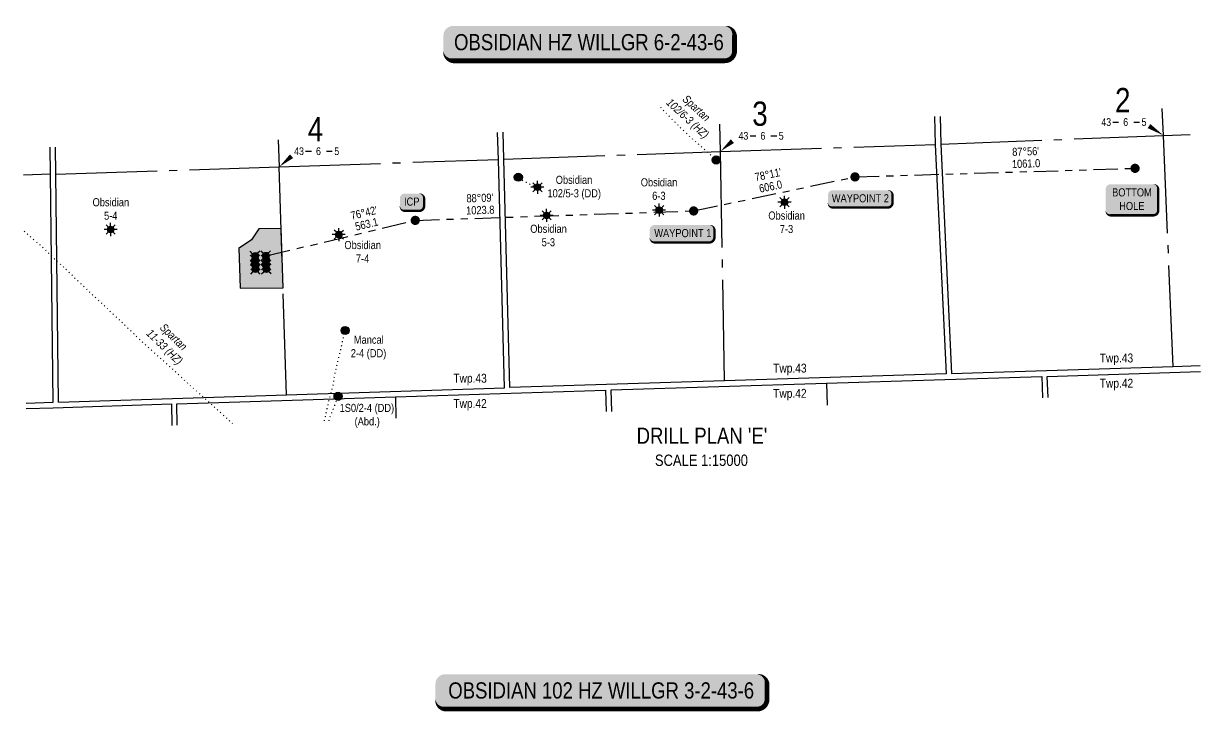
# Model space of a CAD drawing. Extents: x 640289 to 652763, y 5833822 to 5839625.
# Drawn here: x 642142 to 643597, y 5838773 to 5839624 of the extents above; entities that cross this region are included whole.
import ezdxf
from ezdxf.enums import TextEntityAlignment as Align

# ---------------------------------------------------------------- set-up
doc = ezdxf.new("R2010")
doc.units = 0
doc.header["$LTSCALE"] = 5
for name, pattern in [('foc-DOT', [1, 0.2, -0.8]), ('foc-DRILLPATH', [14.75, 6, -1.75, 1.75, -1.75, 1.75, -1.75]), ('foc-QUARTERLINE', [33, 25, -3, 2, -3])]:
    doc.linetypes.add(name, pattern=pattern)
for name, color, linetype in [('10', 1, 'Continuous'), ('9', 3, 'Continuous'), ('AS-DRILL-T', 8, 'Continuous'), ('CG-NOTES', 7, 'Continuous'), ('DETAIL-HZ-Existing', 8, 'foc-DOT'), ('DETAIL-T', 7, 'Continuous'), ('DRILL-T', 8, 'Continuous'), ('F-WS-S', 8, 'Continuous'), ('L-BD', 7, 'Continuous'), ('L-MON', 1, 'Continuous'), ('L-QSEC', 8, 'foc-QUARTERLINE'), ('L-SEC', 7, 'Continuous'), ('L-SECLBL', 7, 'Continuous'), ('P-PDRILLPATH', 12, 'foc-DRILLPATH'), ('P-PROPOSED', 10, 'Continuous'), ('P-PROPOSED-H', 21, 'Continuous')]:
    doc.layers.add(name, color=color, linetype=linetype)
doc.styles.add('100L', font='ARIALN.TTF', dxfattribs={"height": 11})
doc.styles.add('80', font='ARIALN.TTF', dxfattribs={"height": 10})
doc.styles.add('80CG', font='ARIALN.TTF', dxfattribs={"height": 10})
doc.styles.add('80L', font='ARIALN.TTF', dxfattribs={"height": 10})
doc.styles.add('SIMPLEX', font='ARIALN.TTF')

# ---------------------------------------------------------------- blocks, each defined once
blk = doc.blocks.new('*U57')
h = blk.add_hatch(color=255)
edge = h.paths.add_edge_path()
edge.add_line((-84, -11.5), (84, -11.5))
edge.add_arc((84, -5.5), 6, 270, 360)
edge.add_line((90, -5.5), (90, 4))
edge.add_arc((84, 4), 6, 0, 90)
edge.add_line((84, 10), (-84, 10))
edge.add_arc((-84, 4), 6, 90, 180)
edge.add_line((-90, 4), (-90, -5.5))
edge.add_arc((-84, -5.5), 6, 180, 270)
at = {"color": 14, "flags": 128}
blk.add_lwpolyline([(-84, -11.5, 3, 3, 0), (84, -11.5, 3, 3, 0.414214), (90, -5.5, 3, 3, 0), (90, 4, 3, 0, 0.414214), (84, 10, 0, 0, 0), (-84, 10, 0, 0, 0.414214), (-90, 4, 0, 0, 0), (-90, -5.5, 0, 3, 0.414214)], format="xyseb", close=True, dxfattribs=at)
at = {"color": 14, "style": '80'}
blk.add_attdef('DRILL_001', (-16.45, -5), '', height=10, dxfattribs=at)
blk = doc.blocks.new('*U40')
h = blk.add_hatch(color=255)
edge = h.paths.add_edge_path()
edge.add_line((-96.5, -11.5), (96.5, -11.5))
edge.add_arc((96.5, -5.5), 6, 270, 360)
edge.add_line((102.5, -5.5), (102.5, 4))
edge.add_arc((96.5, 4), 6, 0, 90)
edge.add_line((96.5, 10), (-96.5, 10))
edge.add_arc((-96.5, 4), 6, 90, 180)
edge.add_line((-102.5, 4), (-102.5, -5.5))
edge.add_arc((-96.5, -5.5), 6, 180, 270)
at = {"color": 14, "flags": 128}
blk.add_lwpolyline([(-96.5, -11.5, 3, 3, 0), (96.5, -11.5, 3, 3, 0.414214), (102.5, -5.5, 3, 3, 0), (102.5, 4, 3, 0, 0.414214), (96.5, 10, 0, 0, 0), (-96.5, 10, 0, 0, 0.414214), (-102.5, 4, 0, 0, 0), (-102.5, -5.5, 0, 3, 0.414214)], format="xyseb", close=True, dxfattribs=at)
at = {"color": 14, "style": '80'}
blk.add_attdef('DRILL_001', (-16.45, -5), '', height=10, dxfattribs=at)
blk = doc.blocks.new('L-SECLBL')
at = {"layer": '9', "color": 7}
for p, q in [((-5.1, -27.8), (-12.3, -27.8)), ((20.7, -27.8), (13.5, -27.8))]:
    blk.add_line(p, q, dxfattribs=at)
at = {"layer": '10', "color": 2, "style": 'SIMPLEX'}
blk.add_attdef('SEC', text='', height=30, dxfattribs=at).set_placement((0, 0), align=Align.MIDDLE)
at = {"layer": '10', "color": 5, "style": '80L'}
blk.add_attdef('TWP', text='', height=9.5, dxfattribs=at).set_placement((-14.4, -27.4), align=Align.MIDDLE_RIGHT)
blk.add_attdef('RGE', text='', height=9.5, dxfattribs=at).set_placement((3.6, -27.4), align=Align.MIDDLE_CENTER)
blk.add_attdef('MER', text='', height=9.5, dxfattribs=at).set_placement((23.2, -27.4), align=Align.MIDDLE_LEFT)
blk = doc.blocks.new('WC')
at = {"layer": 'L-MON'}
h = blk.add_hatch(color=255, dxfattribs=at)
h.dxf.hatch_style = 1
edge = h.paths.add_edge_path()
edge.add_arc((0, 0), 0.9, 0, 360)
at = {"layer": 'L-MON', "color": 240, "flags": 128}
for points in [[(-0.62, 0.5), (-1.23, 1.12)], [(0.52, 0.61), (1.13, 1.21)], [(-1.18, -1.18), (-0.56, -0.57)], [(1.16, -1.18), (0.56, -0.57)]]:
    blk.add_lwpolyline(points, dxfattribs=at)
at = {"layer": 'L-MON', "color": 240}
for radius in [0.8, 0.373]:
    blk.add_circle((0, 0), radius, dxfattribs=at)
blk = doc.blocks.new('plbh')
at = {"layer": 'L-MON'}
h = blk.add_hatch(color=255, dxfattribs=at)
h.dxf.hatch_style = 1
edge = h.paths.add_edge_path()
edge.add_arc((0, 0), 1.16, 0, 360)
h = blk.add_hatch(color=256, dxfattribs=at)
h.dxf.hatch_style = 1
h.paths.add_polyline_path([(-0.96, 0, 1), (0.96, 0, 1)])
h.paths.add_polyline_path([(0.91, 0, -1), (-0.91, 0, -1)], flags=16)
h.paths.add_polyline_path([(0.45, 0, -1), (-0.45, 0, -1)], flags=0)
h = blk.add_hatch(color=256, dxfattribs=at)
h.dxf.hatch_style = 1
h.paths.add_polyline_path([(-0.45, 0, 1), (0.45, 0, 1)])
h.paths.add_polyline_path([(0.4, 0, -1), (-0.4, 0, -1)], flags=16)
at = {"layer": 'L-MON', "color": 240}
for radius in [0.96, 0.91, 0.45, 0.4]:
    blk.add_circle((0, 0), radius, dxfattribs=at)
blk = doc.blocks.new('BH-Existing')
at = {"layer": 'AS-DRILL-T'}
h = blk.add_hatch(color=256, dxfattribs=at)
h.dxf.hatch_style = 1
edge = h.paths.add_edge_path()
edge.add_arc((0, 0), 0.5, 0, 360)
blk.add_circle((0, 0), 0.5, dxfattribs=at)
blk = doc.blocks.new('GAS')
h = blk.add_hatch(color=255)
h.dxf.hatch_style = 1
edge = h.paths.add_edge_path()
edge.add_arc((0, 0), 0.9, 0, 360)
for p, q in [((-0.81, 0), (-1.62, 0)), ((-0.57, 0.57), (-1.14, 1.14)), ((0, 0.81), (0, 1.62)), ((0.57, 0.57), (1.14, 1.14)), ((1.62, 0), (0.81, 0)), ((-0.57, -0.57), (-1.14, -1.14)), ((0, -0.81), (0, -1.62)), ((1.14, -1.14), (0.57, -0.57))]:
    blk.add_line(p, q)
blk.add_circle((0, 0), 0.8)
blk = doc.blocks.new('*U60')
h = blk.add_hatch(color=255)
edge = h.paths.add_edge_path()
edge.add_line((-9, -11.5), (9, -11.5))
edge.add_arc((9, -5.5), 6, 270, 360)
edge.add_line((15, -5.5), (15, 4))
edge.add_arc((9, 4), 6, 0, 90)
edge.add_line((9, 10), (-9, 10))
edge.add_arc((-9, 4), 6, 90, 180)
edge.add_line((-15, 4), (-15, -5.5))
edge.add_arc((-9, -5.5), 6, 180, 270)
at = {"color": 14, "flags": 128}
blk.add_lwpolyline([(-9, -11.5, 3, 3, 0), (9, -11.5, 3, 3, 0.414214), (15, -5.5, 3, 3, 0), (15, 4, 3, 0, 0.414214), (9, 10, 0, 0, 0), (-9, 10, 0, 0, 0.414214), (-15, 4, 0, 0, 0), (-15, -5.5, 0, 3, 0.414214)], format="xyseb", close=True, dxfattribs=at)
at = {"color": 14, "style": '80'}
blk.add_attdef('ENTER_TEXT_001', (-26.8, -4.9), '', height=10, dxfattribs=at)
blk = doc.blocks.new('*U59')
h = blk.add_hatch(color=255)
edge = h.paths.add_edge_path()
edge.add_line((-26.5, -20), (26.5, -20))
edge.add_arc((26.5, -14), 6, 270, 360)
edge.add_line((32.5, -14), (32.5, 12.5))
edge.add_arc((26.5, 12.5), 6, 0, 90)
edge.add_line((26.5, 18.5), (-26.5, 18.5))
edge.add_arc((-26.5, 12.5), 6, 90, 180)
edge.add_line((-32.5, 12.5), (-32.5, -14))
edge.add_arc((-26.5, -14), 6, 180, 270)
at = {"color": 14, "flags": 128}
blk.add_lwpolyline([(-26.5, -20, 3, 3, 0), (26.5, -20, 3, 3, 0.414214), (32.5, -14, 3, 3, 0), (32.5, 12.5, 3, 0, 0.414214), (26.5, 18.5, 0, 0, 0), (-26.5, 18.5, 0, 0, 0.414214), (-32.5, 12.5, 0, 0, 0), (-32.5, -14, 0, 3, 0.414214)], format="xyseb", close=True, dxfattribs=at)
at = {"color": 14, "style": '80'}
blk.add_attdef('ENTER_TEXT_001', (-26.8, -4.9), '', height=10, dxfattribs=at)
blk = doc.blocks.new('*U61')
h = blk.add_hatch(color=255)
edge = h.paths.add_edge_path()
edge.add_line((-34, -11.5), (34, -11.5))
edge.add_arc((34, -5.5), 6, 270, 360)
edge.add_line((40, -5.5), (40, 4))
edge.add_arc((34, 4), 6, 0, 90)
edge.add_line((34, 10), (-34, 10))
edge.add_arc((-34, 4), 6, 90, 180)
edge.add_line((-40, 4), (-40, -5.5))
edge.add_arc((-34, -5.5), 6, 180, 270)
at = {"color": 14, "flags": 128}
blk.add_lwpolyline([(-34, -11.5, 3, 3, 0), (34, -11.5, 3, 3, 0.414214), (40, -5.5, 3, 3, 0), (40, 4, 3, 0, 0.414214), (34, 10, 0, 0, 0), (-34, 10, 0, 0, 0.414214), (-40, 4, 0, 0, 0), (-40, -5.5, 0, 3, 0.414214)], format="xyseb", close=True, dxfattribs=at)
at = {"color": 14, "style": '80'}
blk.add_attdef('ENTER_TEXT_001', (-26.8, -4.9), '', height=10, dxfattribs=at)

msp = doc.modelspace()

# ---------------------------------------------------------------- hatches: boundary and pattern name
at = {"layer": 'P-PROPOSED-H'}
h = msp.add_hatch(color=256, dxfattribs=at)
h.dxf.hatch_style = 1
h.paths.add_polyline_path([(642409.172, 5839296.4), (642462.496, 5839297.053), (642460.193, 5839370.343), (642432.605, 5839370.005), (642423.245, 5839356.515), (642409.554, 5839346.869), (642407.603, 5839346.342)])

# ---------------------------------------------------------------- linework, layer by layer
at = {"layer": 'DETAIL-HZ-Existing', "flags": 128}
for points in [[(642928.976, 5839520.202), (642952.691, 5839495.937), (642955.984, 5839492.826), (642959.29, 5839489.719), (642962.577, 5839486.618), (642965.883, 5839483.517), (642969.211, 5839480.454), (642972.549, 5839477.418), (642975.948, 5839474.424), (642979.402, 5839471.508), (642982.847, 5839468.568), (642986.22, 5839465.546), (642989.585, 5839462.507), (642993.281, 5839459.202), (642997.998, 5839454.977)], [(642776.927, 5839421.248), (642776.141, 5839421.214), (642776.073, 5839421.162), (642776.019, 5839421.064), (642775.929, 5839421.048), (642775.817, 5839421.118), (642775.692, 5839421.19), (642775.549, 5839421.269), (642775.38, 5839421.338), (642775.188, 5839421.398), (642774.989, 5839421.472), (642774.783, 5839421.556), (642774.564, 5839421.643), (642774.325, 5839421.726), (642774.079, 5839421.808), (642773.829, 5839421.894), (642773.573, 5839421.983), (642773.317, 5839422.078), (642773.06, 5839422.17), (642772.818, 5839422.263), (642772.591, 5839422.35), (642772.372, 5839422.43), (642772.157, 5839422.503), (642771.954, 5839422.573), (642771.755, 5839422.647), (642771.559, 5839422.728), (642771.363, 5839422.812), (642771.167, 5839422.906), (642770.967, 5839423.007), (642770.771, 5839423.111), (642770.574, 5839423.212), (642770.378, 5839423.312), (642770.181, 5839423.413), (642769.988, 5839423.507), (642769.802, 5839423.611), (642769.628, 5839423.716), (642769.461, 5839423.828), (642769.291, 5839423.936), (642769.108, 5839424.044), (642768.911, 5839424.161), (642768.694, 5839424.291), (642768.462, 5839424.441), (642768.21, 5839424.61), (642767.941, 5839424.795), (642767.655, 5839424.99), (642767.356, 5839425.187), (642767.043, 5839425.385), (642766.723, 5839425.575), (642766.404, 5839425.755), (642766.076, 5839425.929), (642765.74, 5839426.092), (642765.396, 5839426.248), (642765.041, 5839426.397), (642764.673, 5839426.539), (642764.299, 5839426.665), (642763.935, 5839426.78), (642763.575, 5839426.889), (642763.214, 5839427.015), (642762.85, 5839427.157), (642762.485, 5839427.316), (642762.113, 5839427.491), (642761.743, 5839427.684), (642761.367, 5839427.886), (642760.977, 5839428.1), (642760.58, 5839428.328), (642760.182, 5839428.573), (642759.777, 5839428.831), (642759.369, 5839429.095), (642758.947, 5839429.356), (642758.523, 5839429.609), (642758.115, 5839429.854), (642757.721, 5839430.095), (642757.327, 5839430.323), (642756.927, 5839430.554), (642756.525, 5839430.806), (642756.157, 5839431.081), (642755.814, 5839431.381), (642755.475, 5839431.687), (642755.132, 5839431.99), (642754.789, 5839432.296), (642754.456, 5839432.596), (642754.14, 5839432.894), (642753.828, 5839433.191), (642753.763, 5839433.249), (642753.292, 5839433.695)], [(642142.323, 5839367.021), (642142.646, 5839366.734), (642144.028, 5839365.471), (642145.427, 5839364.19), (642146.875, 5839362.869), (642148.317, 5839361.582), (642149.844, 5839360.271), (642151.486, 5839358.897), (642153.102, 5839357.538), (642154.806, 5839356.079), (642156.601, 5839354.526), (642158.316, 5839353.037), (642160.131, 5839351.474), (642162.083, 5839349.789), (642163.871, 5839348.209), (642165.788, 5839346.483), (642167.842, 5839344.58), (642169.855, 5839342.65), (642171.78, 5839340.757), (642173.664, 5839338.883), (642175.668, 5839336.906), (642177.667, 5839334.962), (642179.713, 5839333.016), (642181.8, 5839331.072), (642183.919, 5839329.138), (642186.103, 5839327.173), (642188.238, 5839325.25), (642189.826, 5839323.797), (642190.413, 5839323.255), (642192.609, 5839321.19), (642194.721, 5839319.166), (642196.862, 5839317.093), (642199.068, 5839314.939), (642201.126, 5839312.913), (642203.264, 5839310.817), (642205.522, 5839308.607), (642207.549, 5839306.631), (642209.702, 5839304.552), (642211.88, 5839302.46), (642215.351, 5839299.169), (642218.665, 5839296.078), (642220.69, 5839294.198), (642221.963, 5839293.003), (642225.252, 5839289.897), (642228.553, 5839286.805), (642231.877, 5839283.728), (642235.211, 5839280.674), (642238.561, 5839277.637), (642241.843, 5839274.511), (642245.054, 5839271.323), (642248.323, 5839268.197), (642251.635, 5839265.105), (642254.898, 5839261.966), (642258.18, 5839258.85), (642261.556, 5839255.827), (642264.847, 5839252.745), (642268.075, 5839249.561), (642271.322, 5839246.391), (642274.565, 5839243.237), (642277.831, 5839240.087), (642281.097, 5839236.961), (642284.366, 5839233.835), (642287.642, 5839230.719), (642290.957, 5839227.628), (642294.297, 5839224.58), (642297.673, 5839221.554), (642301.042, 5839218.538), (642304.411, 5839215.518), (642307.806, 5839212.529), (642311.221, 5839209.561), (642314.652, 5839206.59), (642318.054, 5839203.604), (642321.413, 5839200.568), (642324.767, 5839197.514), (642328.095, 5839194.443), (642331.396, 5839191.341), (642334.682, 5839188.222), (642337.954, 5839185.096), (642341.25, 5839181.978), (642344.587, 5839178.913), (642347.947, 5839175.89), (642351.329, 5839172.881), (642354.721, 5839169.888), (642358.096, 5839166.902), (642361.507, 5839163.93), (642364.934, 5839160.979), (642368.326, 5839157.98), (642371.68, 5839154.93), (642375.03, 5839151.876), (642378.377, 5839148.832), (642381.714, 5839145.765), (642385.035, 5839142.694), (642388.379, 5839139.633), (642391.735, 5839136.593), (642395.105, 5839133.563), (642398.468, 5839130.537), (642399.977, 5839129.174)], [(642513.639, 5839132.432), (642513.699, 5839132.736), (642514.225, 5839135.383), (642514.804, 5839138.055), (642515.391, 5839140.705), (642515.937, 5839143.266), (642516.566, 5839145.913), (642516.891, 5839147.19), (642517.226, 5839148.467), (642517.564, 5839149.718), (642517.897, 5839150.965), (642518.21, 5839152.192), (642518.485, 5839153.441), (642518.712, 5839154.649), (642518.938, 5839155.873), (642519.174, 5839157.094), (642519.431, 5839158.312), (642519.699, 5839159.468), (642520.032, 5839160.682), (642520.396, 5839161.886), (642520.797, 5839163.163), (642521.182, 5839164.428), (642521.551, 5839165.78), (642521.899, 5839167.171), (642522.257, 5839168.573), (642522.629, 5839169.935), (642522.991, 5839171.286), (642523.311, 5839172.61), (642523.626, 5839173.994), (642523.925, 5839175.353), (642524.217, 5839176.723), (642524.503, 5839178.055), (642524.758, 5839179.337), (642524.982, 5839180.618), (642525.195, 5839181.942), (642525.396, 5839183.235), (642525.581, 5839184.601), (642525.739, 5839186.003), (642525.902, 5839187.332), (642526.133, 5839188.703), (642526.426, 5839190.063), (642526.752, 5839191.4), (642527.079, 5839192.717), (642527.408, 5839194.048), (642527.716, 5839195.348), (642528.024, 5839196.718), (642528.339, 5839198.108), (642528.651, 5839199.471), (642528.951, 5839200.768), (642529.258, 5839202.078), (642529.571, 5839203.408), (642529.895, 5839204.728), (642530.207, 5839205.982), (642530.51, 5839207.211), (642530.791, 5839208.391), (642531.06, 5839209.619), (642531.327, 5839210.931), (642531.611, 5839212.214), (642531.957, 5839213.568), (642532.338, 5839214.954), (642532.73, 5839216.336), (642533.08, 5839217.664), (642533.393, 5839218.981), (642533.685, 5839220.241), (642533.809, 5839220.785), (642534.261, 5839222.783), (642539.09, 5839244.179)], [(642519.282, 5839132.557), (642519.413, 5839133.04), (642519.838, 5839134.517), (642520.313, 5839136.025), (642520.843, 5839137.562), (642521.416, 5839139.124), (642522.012, 5839140.686), (642522.612, 5839142.238), (642523.215, 5839143.787), (642523.828, 5839145.336), (642524.445, 5839146.866), (642525.046, 5839148.375), (642525.644, 5839149.877), (642526.26, 5839151.356), (642526.876, 5839152.809), (642527.479, 5839154.235), (642528.044, 5839155.639), (642528.551, 5839157.042), (642529.008, 5839158.46), (642529.443, 5839159.857), (642530.396, 5839162.847)]]:
    msp.add_lwpolyline(points, dxfattribs=at)
at = {"layer": 'L-QSEC'}
for p, q in [((643550.845, 5839485.494), (643549.419, 5839518.788)), ((643003.122, 5839465.652), (643002.339, 5839499.219)), ((643275.535, 5839474.427), (643550.845, 5839485.494)), ((643550.845, 5839485.494), (643584.147, 5839486.703)), ((643563.079, 5839199.765), (643550.845, 5839485.494)), ((642457.866, 5839446.764), (642456.81, 5839480.075)), ((643003.122, 5839465.652), (643268.835, 5839474.17)), ((642735.321, 5839455.983), (643003.122, 5839465.652)), ((643008.398, 5839182.04), (643003.122, 5839465.652)), ((642181.619, 5839437.502), (642457.794, 5839446.699)), ((642457.794, 5839446.699), (642728.621, 5839455.719)), ((642466.654, 5839164.729), (642457.794, 5839446.699)), ((642174.916, 5839437.399), (642141.534, 5839436.354)), ((643134.311, 5839178.991), (643135.196, 5839151.853)), ((642601.367, 5839162.043), (642601.841, 5839135.641))]:
    msp.add_line(p, q, dxfattribs=at)
at = {"layer": 'L-SEC'}
for p, q in [((643267.982, 5839508.607), (643268.835, 5839474.17)), ((643274.682, 5839508.844), (643275.535, 5839474.427)), ((642728.62, 5839455.741), (642727.667, 5839489.03)), ((642735.322, 5839455.933), (642734.367, 5839489.272)), ((642174.915, 5839437.399), (642174.535, 5839470.795)), ((642181.619, 5839437.502), (642181.237, 5839471.015)), ((643268.835, 5839474.17), (643282.217, 5839190.79)), ((643275.535, 5839474.427), (643288.918, 5839191.004)), ((642736.303, 5839173.345), (642728.62, 5839455.741)), ((642743.004, 5839173.56), (642735.321, 5839455.983)), ((642178.122, 5839155.509), (642174.915, 5839437.399)), ((642184.825, 5839155.723), (642181.619, 5839437.502)), ((643288.918, 5839191.004), (643563.079, 5839199.765)), ((643563.079, 5839199.765), (643596.383, 5839200.97)), ((643008.398, 5839182.04), (642743.004, 5839173.56)), ((643282.217, 5839190.79), (643008.398, 5839182.04)), ((643134.311, 5839178.991), (643400.669, 5839187.283)), ((643400.669, 5839187.283), (643401.54, 5839161.169)), ((643407.369, 5839187.491), (643596.709, 5839193.357)), ((643408.24, 5839161.392), (643407.369, 5839187.491)), ((642466.654, 5839164.729), (642736.303, 5839173.345)), ((642601.367, 5839162.043), (642861.251, 5839170.56)), ((642861.251, 5839170.56), (642862.093, 5839143.958)), ((642867.951, 5839170.767), (643134.311, 5839178.991)), ((642868.793, 5839144.172), (642867.951, 5839170.767)), ((642144.741, 5839154.482), (642178.122, 5839155.509)), ((642178.328, 5839148.807), (642324.303, 5839153.472)), ((642184.825, 5839155.723), (642466.654, 5839164.729)), ((642324.303, 5839153.472), (642324.922, 5839126.851)), ((642331.004, 5839153.686), (642499.787, 5839159.079)), ((642331.623, 5839127.058), (642331.004, 5839153.686)), ((642499.787, 5839159.079), (642601.367, 5839162.043)), ((642144.818, 5839147.77), (642178.328, 5839148.807))]:
    msp.add_line(p, q, dxfattribs=at)
at = {"layer": 'L-SECLBL', "flags": 128}
for points in [[(643550.845, 5839485.494, 0, 5.998, 0), (643533.1, 5839496.948, 0, 0, 0)], [(643003.339, 5839465.901, 0, 5.998, 0), (643017.999, 5839478.317, 0, 0, 0)], [(642457.866, 5839446.764, 0, 5.998, 0), (642472.938, 5839459.68, 0, 0, 0)]]:
    msp.add_lwpolyline(points, format="xyseb", dxfattribs=at)
at = {"layer": 'P-PDRILLPATH'}
for p, q in [((643169.568, 5839434.126), (643515.859, 5839444.699)), ((642970.09, 5839392.056), (643169.568, 5839434.126)), ((642625.862, 5839380.36), (642970.09, 5839392.056)), ((642441.59, 5839336.48), (642625.862, 5839380.36))]:
    msp.add_line(p, q, dxfattribs=at)
at = {"layer": 'P-PROPOSED', "flags": 128}
msp.add_lwpolyline([(642409.172, 5839296.4), (642462.496, 5839297.053), (642460.193, 5839370.343), (642432.605, 5839370.005), (642423.245, 5839356.515), (642409.554, 5839346.869), (642407.603, 5839346.342)], close=True, dxfattribs=at)

# ---------------------------------------------------------------- block references
at = {"layer": 'AS-DRILL-T', "xscale": 9.997110999999931, "yscale": 9.997110999999931, "zscale": 9.997110999999931}
for p in [(642998.004, 5839454.966), (642753.293, 5839433.698), (642539.096, 5839244.194), (642530.406, 5839162.854)]:
    msp.add_blockref('BH-Existing', p, dxfattribs=at)
at = {"layer": 'CG-NOTES', "color": 3}
ref = msp.add_blockref('*U57', (642840.649, 5839600.711), dxfattribs=dict(at, xscale=1.999999999999974, yscale=1.999999999999974, zscale=1.999999999999974))
ref.add_attrib('DRILL_001', 'OBSIDIAN HZ WILLGR 6-2-43-6', (642673.834, 5839590.704), dxfattribs={"layer": '0', "color": 14, "height": 20, "style": '80'})
at = {"layer": 'CG-NOTES'}
ref = msp.add_blockref('*U60', (642621.792, 5839403.592), dxfattribs=dict(at, xscale=0.9993117454068758, yscale=0.9993117454068758, zscale=0.9993117454068758))
ref.add_attrib('ENTER_TEXT_001', 'ICP', (642611.959, 5839398.592), dxfattribs={"layer": '0', "color": 14, "height": 9.9931, "style": '80'})
ref = msp.add_blockref('*U61', (643175.992, 5839407.692), dxfattribs=dict(at, xscale=0.9993117454068758, yscale=0.9993117454068758, zscale=0.9993117454068758))
ref.add_attrib('ENTER_TEXT_001', 'WAYPOINT 2', (643140.913, 5839402.692), dxfattribs={"layer": '0', "color": 14, "height": 9.9931, "style": '80'})
ref = msp.add_blockref('*U59', (643512.001, 5839406.585), dxfattribs=dict(at, xscale=0.9993117454068758, yscale=0.9993117454068758, zscale=0.9993117454068758))
ref.add_attrib('ENTER_TEXT_001', 'BOTTOM', (643487.519, 5839410.001), dxfattribs={"layer": '0', "color": 14, "height": 9.9931, "style": '80'})
ref.add_attrib('ENTER_TEXT_002', 'HOLE', (643496.282, 5839393.169), dxfattribs={"layer": '0', "color": 14, "height": 9.9931, "style": '80'})
ref = msp.add_blockref('*U61', (642955.74, 5839364.633), dxfattribs=dict(at, xscale=0.9993117454068758, yscale=0.9993117454068758, zscale=0.9993117454068758))
ref.add_attrib('ENTER_TEXT_001', 'WAYPOINT 1', (642921.419, 5839359.633), dxfattribs={"layer": '0', "color": 14, "height": 9.9931, "style": '80'})
at = {"layer": 'CG-NOTES', "color": 3}
ref = msp.add_blockref('*U40', (642855.808, 5838799.256), dxfattribs=dict(at, xscale=1.999999999999974, yscale=1.999999999999974, zscale=1.999999999999974))
ref.add_attrib('DRILL_001', 'OBSIDIAN 102 HZ WILLGR 3-2-43-6', (642666.695, 5838789.249), dxfattribs={"layer": '0', "color": 14, "height": 20, "style": '80'})
at = {"layer": 'F-WS-S', "xscale": 4.998555499999966, "yscale": 4.998555499999966, "zscale": 4.998555499999966}
for p in [(642776.927, 5839421.248), (642927.347, 5839393.092), (643082.361, 5839402.754), (642788.318, 5839386.569), (642249.239, 5839369.051), (642531.269, 5839362.769)]:
    msp.add_blockref('GAS', p, dxfattribs=at)
at = {"layer": 'L-MON'}
for name, p, xscale, yscale, zscale in [('plbh', (643515.859, 5839444.699), 4.998555499999966, 4.998555499999966, 4.998555499999966), ('plbh', (643169.568, 5839434.126), 4.998555499999966, 4.998555499999966, 4.998555499999966), ('plbh', (642625.862, 5839380.36), 4.998555499999966, 4.998555499999966, 4.998555499999966), ('plbh', (642970.09, 5839392.056), 4.998555499999966, 4.998555499999966, 4.998555499999966), ('WC', (642427.913, 5839336.621), 4.998555499999995, 4.998555499999995, 4.998555499999995), ('WC', (642441.244, 5839336.784), 4.998555499999995, 4.998555499999995, 4.998555499999995), ('WC', (642428.07, 5839331.624), 4.998555499999995, 4.998555499999995, 4.998555499999995), ('WC', (642428.279, 5839324.961), 4.998555499999995, 4.998555499999995, 4.998555499999995), ('WC', (642428.436, 5839319.964), 4.998555499999995, 4.998555499999995, 4.998555499999995), ('WC', (642441.401, 5839331.787), 4.998555499999995, 4.998555499999995, 4.998555499999995), ('WC', (642441.61, 5839325.125), 4.998555499999995, 4.998555499999995, 4.998555499999995), ('WC', (642441.767, 5839320.128), 4.998555499999995, 4.998555499999995, 4.998555499999995)]:
    msp.add_blockref(name, p, dxfattribs=dict(at, xscale=xscale, yscale=yscale, zscale=zscale))
at = {"layer": 'L-SECLBL', "xscale": 0.9997111, "yscale": 0.9997111, "zscale": 0.9997111}
for p, values in [((643500.64, 5839529.294), {'SEC': '2', 'TWP': '43', 'RGE': '6', 'MER': '5'}), ((643052.114, 5839512.29), {'SEC': '3', 'TWP': '43', 'RGE': '6', 'MER': '5'}), ((642502.588, 5839493.259), {'SEC': '4', 'TWP': '43', 'RGE': '6', 'MER': '5'})]:
    msp.add_blockref('L-SECLBL', p, dxfattribs=at).add_auto_attribs(values)

# ---------------------------------------------------------------- texts
at = {"style": '100L'}
for s, p in [('Twp.43', (643492.839, 5839204.772)), ('Twp.43', (643089.068, 5839192.227)), ('Twp.43', (642693.603, 5839179.7)), ('Twp.42', (643492.839, 5839173.553)), ('Twp.42', (643089.068, 5839161.009)), ('Twp.42', (642693.603, 5839148.482))]:
    msp.add_text(s, height=10.9968, rotation=359.999962, dxfattribs=at).set_placement(p, align=Align.CENTER)
at = {"layer": 'DETAIL-T', "color": 3, "insert": (642866.026, 5839124.153), "char_height": 20, "width": 225.8342, "attachment_point": 1, "style": '80CG'}
msp.add_mtext("\\pi33.558;DRILL PLAN 'E'\\P\\pi56.167;{\\H0.7x;SCALE 1:15000}", dxfattribs=at)
at = {"layer": 'DRILL-T', "char_height": 9.99711, "attachment_point": 1, "style": '80L'}
for s, width, insert, rotation in [('\\pi12.658;{\\fArial Narrow|b0|i1|c0|p34;Spartan\\P\\pi0.89123;102/6-3 (HZ)}', 64.33602, (642952.842, 5839544.972), 317.375404), ('\\pi7.8967;{\\fArial Narrow|b0|i1|c0|p34;Spartan\\P\\pi0.90691;11-33 (HZ)}', 54.81351, (642310.6, 5839259.424), 315.802966)]:
    msp.add_mtext_dynamic_manual_height_columns(s, width=width, gutter_width=50, heights=[0], dxfattribs=dict(at, insert=insert, rotation=rotation))
for s, width, insert in [('\\pi10.892;Obsidian\\P\\pi0.6732;102/5-3 (DD)', 65.60477, (642788.667, 5839435.512)), ('\\pi-1.0931;Obsidian\\P\\pi13.02;6-3', 41.63479, (642905.783, 5839432.415)), ('\\pi-1.0931;Obsidian\\P\\pi13.054;5-4', 41.63479, (642227.996, 5839407.812)), ('\\pi-1.0931;Obsidian\\P\\pi13.077;7-3', 41.63479, (643063.515, 5839391.372)), ('\\pi-1.0931;Obsidian\\P\\pi13.043;5-3', 41.63479, (642769.135, 5839375.019)), ('\\pi-1.0931;Obsidian\\P\\pi13.088;7-4', 41.63479, (642539.353, 5839354.869)), ('\\pi4.0353;Mancal\\P\\pi0.21649;2-4 (DD)', 43.306, (642545.925, 5839237.831)), ('1S0/2-4 (DD)\\P\\pi18.537;(Abd.)', 66.87353, (642532.33, 5839153.553))]:
    msp.add_mtext_dynamic_manual_height_columns(s, width=width, gutter_width=50, heights=[0], dxfattribs=dict(at, insert=insert))
at = {"layer": 'L-BD', "style": '80L'}
for s, rotation, p in [("87°56'", 2.0531, (643380.53, 5839465.55)), ('1061.0', 2.0531, (643381.067, 5839450.564)), ("78°11'", 11.8107, (643062.1, 5839437.037)), ('606.0', 11.8107, (643065.17, 5839422.359)), ("88°09'", 1.8476, (642705.76, 5839408.101)), ("76°42'", 13.2956, (642562.411, 5839389.673)), ('1023.8', 1.8476, (642706.244, 5839393.114)), ('563.1', 13.2956, (642565.688, 5839375.809))]:
    msp.add_text(s, height=9.9971, rotation=rotation, dxfattribs=at).set_placement(p, align=Align.MIDDLE)

doc.saveas('drawing.dxf')
